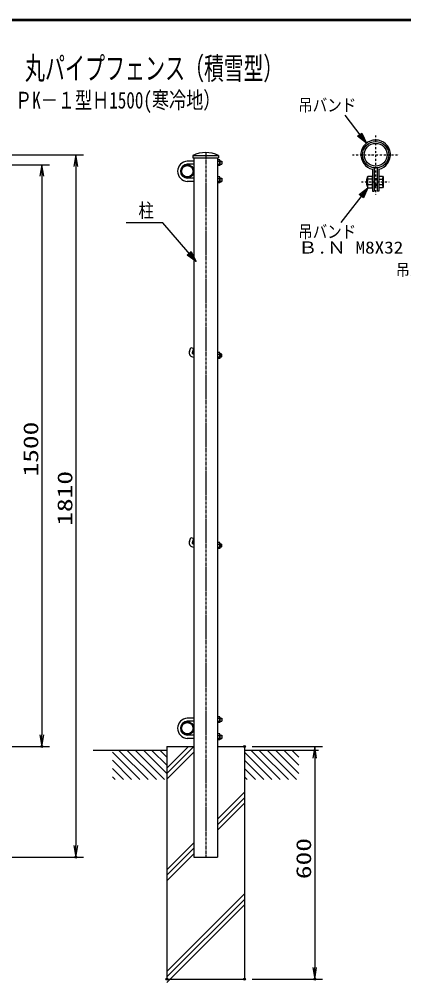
# Model space of a CAD drawing. Units: millimetres, scale not verified. Extents: x -2950 to 2950, y -2100 to 2100.
# Drawn here: x -38 to 952, y -539 to 1950 of the extents above; entities that cross this region are included whole.
import ezdxf
from ezdxf.enums import TextEntityAlignment as Align

# ---------------------------------------------------------------- set-up
doc = ezdxf.new("R2010")
doc.units = ezdxf.units.MM
doc.header["$LTSCALE"] = 10
doc.header["$PDMODE"] = 32
doc.header["$PDSIZE"] = 5
doc.linetypes.add('USER1', pattern=[1.125, 0.75, -0.125, 0.125, -0.125])
doc.linetypes.add('USER3', pattern=[1.01, 0.5, -0.25, 0.01, -0.25])
doc.layers.add('0-0_10', color=4, linetype='Continuous')
doc.layers.add('0-5_DEFPOINTS', color=7, linetype='Continuous')
for name, color, linetype, lineweight in [('0-1_1', 7, 'Continuous', 25), ('0-2_0', 7, 'Continuous', 25), ('0-4_EXTCNT-L', 2, 'Continuous', 25), ('0-6_WAKU', 7, 'Continuous', 25)]:
    doc.layers.add(name, color=color, linetype=linetype, lineweight=lineweight)
doc.styles.add('ＭＳ ゴシック', font='')
doc.styles.get('ＭＳ ゴシック').set_extended_font_data('MS Gothic')

# ---------------------------------------------------------------- blocks, each defined once
blk = doc.blocks.new('C0')
at = {"layer": '0-1_1', "color": 4}
blk.add_line((39524.6, 28577.9), (40230, 27872.4), dxfattribs=at)
blk = doc.blocks.new('C1')
at = {"layer": '0-1_1', "color": 4}
blk.add_line((39692.2, 28622.4), (40442.2, 27872.4), dxfattribs=at)
blk = doc.blocks.new('C2')
at = {"layer": '0-1_1', "color": 4}
blk.add_line((39904.3, 28622.4), (40654.3, 27872.4), dxfattribs=at)
blk = doc.blocks.new('C3')
at = {"layer": '0-1_1', "color": 4}
blk.add_line((40116.4, 28622.4), (40866.4, 27872.4), dxfattribs=at)
blk = doc.blocks.new('C4')
at = {"layer": '0-1_1', "color": 4}
blk.add_line((40328.6, 28622.4), (40924.6, 28026.5), dxfattribs=at)
blk = doc.blocks.new('C5')
at = {"layer": '0-1_1', "color": 4}
blk.add_line((40540.7, 28622.4), (40924.6, 28238.6), dxfattribs=at)
blk = doc.blocks.new('C6')
at = {"layer": '0-1_1', "color": 4}
blk.add_line((40752.8, 28622.4), (40924.6, 28450.7), dxfattribs=at)
blk = doc.blocks.new('C7')
at = {"layer": '0-1_1', "color": 4}
blk.add_line((39524.6, 28365.8), (40017.9, 27872.4), dxfattribs=at)
blk = doc.blocks.new('C8')
at = {"layer": '0-1_1', "color": 4}
blk.add_line((39524.6, 28153.7), (39805.8, 27872.4), dxfattribs=at)
blk = doc.blocks.new('C9')
at = {"layer": '0-1_1', "color": 4}
blk.add_line((39524.6, 27941.5), (39593.6, 27872.4), dxfattribs=at)
blk = doc.blocks.new('C10')
at = {"layer": '0-1_1', "color": 4}
blk.add_line((42724.6, 28577.9), (43430, 27872.4), dxfattribs=at)
blk = doc.blocks.new('C11')
at = {"layer": '0-1_1', "color": 4}
blk.add_line((42892.2, 28622.4), (43642.2, 27872.4), dxfattribs=at)
blk = doc.blocks.new('C12')
at = {"layer": '0-1_1', "color": 4}
blk.add_line((43104.3, 28622.4), (43854.3, 27872.4), dxfattribs=at)
blk = doc.blocks.new('C13')
at = {"layer": '0-1_1', "color": 4}
blk.add_line((43316.4, 28622.4), (44066.4, 27872.4), dxfattribs=at)
blk = doc.blocks.new('C14')
at = {"layer": '0-1_1', "color": 4}
blk.add_line((43528.6, 28622.4), (44124.6, 28026.5), dxfattribs=at)
blk = doc.blocks.new('C15')
at = {"layer": '0-1_1', "color": 4}
blk.add_line((43740.7, 28622.4), (44124.6, 28238.6), dxfattribs=at)
blk = doc.blocks.new('C16')
at = {"layer": '0-1_1', "color": 4}
blk.add_line((43952.8, 28622.4), (44124.6, 28450.7), dxfattribs=at)
blk = doc.blocks.new('C17')
at = {"layer": '0-1_1', "color": 4}
blk.add_line((42724.6, 28365.8), (43217.9, 27872.4), dxfattribs=at)
blk = doc.blocks.new('C18')
at = {"layer": '0-1_1', "color": 4}
blk.add_line((42724.6, 28153.7), (43005.8, 27872.4), dxfattribs=at)
blk = doc.blocks.new('C19')
at = {"layer": '0-1_1', "color": 4}
blk.add_line((42724.6, 27941.5), (42793.6, 27872.4), dxfattribs=at)
blk = doc.blocks.new('DARROWS')
at = {"layer": '0-2_0', "color": 2}
blk.add_line((0, 0), (-9.991, 0), dxfattribs=at)
blk.add_lwpolyline([(-10, -1.667), (0, 0), (-10, 1.667)], dxfattribs=at)
blk = doc.blocks.new('C72')
at = {"layer": '0-1_1', "color": 4}
blk.add_line((22168.3, 18875.2), (21625.2, 19599.4), dxfattribs=at)
blk.add_lwpolyline([(22056.3, 19141.2), (22168.3, 18875.2), (21944.3, 19057.2)], close=True, dxfattribs=at)
blk.add_lwpolyline([(22028.3, 19120.2), (22084.3, 18987.2), (21972.3, 19078.2)], dxfattribs=at)
blk = doc.blocks.new('C78')
at = {"layer": '0-1_1', "color": 4}
blk.add_line((38624.6, 14842.3), (37922.4, 13942.2), dxfattribs=at)
blk.add_lwpolyline([(38397.2, 14664.6), (38624.6, 14842.3), (38507.6, 14578.4)], close=True, dxfattribs=at)
blk.add_lwpolyline([(38424.8, 14643), (38538.5, 14731.9), (38480, 14600)], dxfattribs=at)

msp = doc.modelspace()

# ---------------------------------------------------------------- linework, layer by layer
at = {"layer": '0-1_1', "color": 4, "linetype": 'USER3'}
for p, q in [((879.92, 1650.95), (879.92, 1498.64)), ((819.92, 1600.95), (939.92, 1600.95)), ((843.04, 1530.95), (914.64, 1530.95))]:
    msp.add_line(p, q, dxfattribs=at)
at = {"layer": '0-1_1'}
for p, q in [((409.32, 1599.4), (475.32, 1599.4)), ((409.32, 1599.4), (409.32, 1593.4)), ((409.32, 1593.4), (475.32, 1593.4)), ((475.32, 1599.4), (475.32, 1593.4)), ((411.98, 1584.4), (394.98, 1584.4)), ((411.98, 1576.4), (394.98, 1576.4)), ((478.5, 1587.9), (472.58, 1587.9)), ((472.58, 1584.14), (478.5, 1584.14)), ((472.58, 1576.65), (478.5, 1576.65)), ((479.08, 1586.65), (478.5, 1587.9)), ((479.08, 1584.4), (483.48, 1584.4)), ((479.08, 1576.4), (483.48, 1576.4)), ((483.48, 1584.4), (483.48, 1576.4)), ((483.48, 1584.4), (484.08, 1583.8)), ((484.08, 1577), (483.48, 1576.4)), ((484.08, 1583.8), (484.08, 1577)), ((478.5, 1543.9), (472.58, 1543.9)), ((479.08, 1542.65), (478.5, 1543.9)), ((871.92, 1515.95), (871.92, 1545.95)), ((875.92, 1567.18), (875.92, 1506.95)), ((883.92, 1567.18), (883.92, 1506.95)), ((887.92, 1563.8), (887.92, 1506.95)), ((898.92, 1543.29), (898.92, 1518.61)), ((411.98, 1540.4), (394.98, 1540.4)), ((411.98, 1532.4), (394.98, 1532.4)), ((472.58, 1540.14), (478.5, 1540.14)), ((472.58, 1532.65), (478.5, 1532.65)), ((479.08, 1540.4), (483.48, 1540.4)), ((479.08, 1532.4), (483.48, 1532.4)), ((483.48, 1540.4), (483.48, 1532.4)), ((483.48, 1540.4), (484.08, 1539.8)), ((483.48, 1532.4), (484.08, 1533)), ((484.08, 1539.8), (484.08, 1533)), ((855.92, 1537.35), (855.92, 1524.55)), ((858.92, 1538.95), (857.52, 1538.95)), ((858.92, 1518.45), (860.08, 1515.95)), ((871.92, 1538.44), (860.08, 1538.44)), ((871.92, 1523.45), (860.08, 1523.45)), ((883.92, 1538.95), (875.92, 1538.95)), ((875.92, 1522.95), (883.92, 1522.95)), ((883.92, 1538.95), (883.92, 1522.95)), ((887.92, 1538.45), (897.72, 1538.45)), ((897.72, 1523.45), (887.92, 1523.45)), ((898.92, 1518.61), (897.39, 1515.95)), ((860.08, 1515.95), (871.92, 1515.95)), ((887.92, 1506.95), (883.92, 1506.95)), ((897.39, 1515.95), (887.92, 1515.95)), ((400.56, 1094.16), (404.3, 1104.44)), ((404.3, 1104.44), (411.82, 1101.71)), ((408.08, 1091.42), (411.82, 1101.71)), ((410.9, 1087.4), (412.02, 1087.4)), ((410.9, 1079.4), (412.02, 1079.4)), ((472.62, 1087.14), (478.54, 1087.14)), ((472.62, 1079.65), (478.54, 1079.65)), ((479.12, 1089.65), (479.12, 1077.15)), ((482.52, 1087.4), (479.12, 1087.4)), ((482.52, 1079.4), (479.12, 1079.4)), ((482.52, 1087.4), (482.52, 1079.4)), ((483.12, 1086.8), (482.52, 1087.4)), ((483.12, 1080), (482.52, 1079.4)), ((483.12, 1086.8), (483.12, 1080)), ((400.56, 604.16), (404.3, 614.44)), ((404.3, 614.44), (411.82, 611.71)), ((408.08, 601.42), (411.82, 611.71)), ((410.9, 597.4), (412.02, 597.4)), ((478.54, 600.9), (472.62, 600.9)), ((479.12, 599.65), (478.54, 600.9)), ((482.52, 597.4), (479.12, 597.4)), ((483.12, 596.8), (482.52, 597.4)), ((482.52, 597.4), (482.52, 589.4)), ((410.9, 589.4), (412.02, 589.4)), ((472.62, 597.14), (478.54, 597.14)), ((472.62, 589.65), (478.54, 589.65)), ((482.52, 589.4), (479.12, 589.4)), ((483.12, 590), (482.52, 589.4)), ((483.12, 596.8), (483.12, 590)), ((478.5, 151.9), (472.58, 151.9)), ((479.08, 150.65), (478.5, 151.9)), ((411.98, 148.4), (394.98, 148.4)), ((411.98, 140.4), (394.98, 140.4)), ((472.58, 148.14), (478.5, 148.14)), ((472.58, 140.65), (478.5, 140.65)), ((479.08, 148.4), (483.48, 148.4)), ((479.08, 140.4), (483.48, 140.4)), ((483.48, 148.4), (483.48, 140.4)), ((483.48, 148.4), (484.08, 147.8)), ((484.08, 141), (483.48, 140.4)), ((484.08, 147.8), (484.08, 141)), ((411.98, 104.4), (394.98, 104.4)), ((478.5, 107.9), (472.58, 107.9)), ((472.58, 104.14), (478.5, 104.14)), ((479.08, 106.65), (478.5, 107.9)), ((479.08, 104.4), (483.48, 104.4)), ((483.48, 104.4), (483.48, 96.4)), ((483.48, 104.4), (484.08, 103.8)), ((484.08, 103.8), (484.08, 97)), ((342.32, 75.4), (412.02, 75.4)), ((411.98, 96.4), (394.98, 96.4)), ((472.58, 96.65), (478.5, 96.65)), ((472.62, 75.4), (542.32, 75.4)), ((479.08, 96.4), (483.48, 96.4)), ((483.48, 96.4), (484.08, 97)), ((542.32, 75.4), (542.32, -524.6)), ((342.32, 65.4), (152.32, 65.4)), ((732.32, 65.4), (542.32, 65.4)), ((412.02, -209.6), (472.62, -209.6))]:
    msp.add_line(p, q, dxfattribs=at)
at = {"layer": '0-1_1', "color": 4, "linetype": 'USER1'}
msp.add_line((442.32, 1607.4), (442.32, -209.6), dxfattribs=at)
at = {"layer": '0-1_1', "color": 1}
for p, q in [((-177.68, 1575.4), (40.42, 1575.4)), ((-647.68, 75.4), (40.42, 75.4))]:
    msp.add_line(p, q, dxfattribs=at)
at = {"layer": '0-1_1', "color": 4}
for p, q in [((479.08, 1583.8), (484.08, 1583.8)), ((479.08, 1577), (484.08, 1577)), ((479.08, 1539.8), (484.08, 1539.8)), ((479.08, 1533), (484.08, 1533)), ((855.92, 1537.35), (858.92, 1537.35)), ((858.92, 1524.55), (855.92, 1524.55)), ((875.92, 1537.35), (883.92, 1537.35)), ((883.92, 1524.55), (875.92, 1524.55)), ((483.12, 1086.8), (479.12, 1086.8)), ((483.12, 1080), (479.12, 1080)), ((483.12, 596.8), (479.12, 596.8)), ((483.12, 590), (479.12, 590)), ((479.08, 147.8), (484.08, 147.8)), ((479.08, 141), (484.08, 141)), ((479.08, 103.8), (484.08, 103.8)), ((342.32, 5.61), (412.11, 75.4)), ((342.32, 19.75), (397.97, 75.4)), ((479.08, 97), (484.08, 97)), ((342.32, -8.54), (412.02, 61.16)), ((472.62, -112.08), (542.32, -42.38)), ((472.62, -126.23), (542.32, -56.53)), ((472.62, -140.37), (542.32, -70.67)), ((342.32, -242.38), (412.02, -172.68)), ((342.32, -256.53), (412.02, -186.83)), ((342.32, -270.67), (412.02, -200.97)), ((342.32, -504.52), (542.32, -304.52)), ((342.32, -518.66), (542.32, -318.66)), ((342.32, -532.8), (542.32, -332.8))]:
    msp.add_line(p, q, dxfattribs=at)
at = {"layer": '0-1_1', "color": 2}
msp.add_line((20.42, 1545.4), (20.42, 105.4), dxfattribs=at)
at = {"layer": '0-1_1'}
for points in [[(412.02, 1593.4), (412.02, 75.4), (412.02, -209.6)], [(472.62, 1593.4), (472.62, 75.4), (472.62, -209.6)], [(479.08, 1586.65), (479.08, 1574.15), (478.5, 1572.9), (472.58, 1572.9)], [(858.92, 1518.45), (858.92, 1543.45), (860.08, 1545.95), (871.92, 1545.95)], [(871.92, 1563.8), (871.92, 1506.95), (875.92, 1506.95)], [(887.92, 1545.95), (897.39, 1545.95), (898.92, 1543.29)], [(479.08, 1542.65), (479.08, 1530.15), (478.5, 1528.9), (472.58, 1528.9)], [(857.52, 1522.95), (857.52, 1538.95), (855.92, 1537.35)], [(855.92, 1524.55), (857.52, 1522.95), (858.92, 1522.95)], [(479.12, 1089.65), (478.54, 1090.9), (472.62, 1090.9)], [(479.12, 1077.15), (478.54, 1075.9), (472.62, 1075.9)], [(479.12, 599.65), (479.12, 587.15), (478.54, 585.9), (472.62, 585.9)], [(479.08, 150.65), (479.08, 138.15), (478.5, 136.9), (472.58, 136.9)], [(479.08, 106.65), (479.08, 94.15), (478.5, 92.9), (472.58, 92.9)], [(342.32, 75.4), (342.32, -524.6), (542.32, -524.6)]]:
    msp.add_lwpolyline(points, dxfattribs=at)
at = {"layer": '0-1_1', "color": 4}
for points in [[(418.02, 1325.36), (332.32, 1425.4), (237.82, 1425.4)], [(402.46, 1348.9), (408.91, 1335.99), (397.15, 1344.35)]]:
    msp.add_lwpolyline(points, dxfattribs=at)
msp.add_lwpolyline([(405.12, 1351.18), (418.02, 1325.36), (394.49, 1342.07)], close=True, dxfattribs=at)
at = {"layer": '0-1_1'}
for centre, radius in [((879.92, 1600.95), 34), ((879.92, 1600.95), 29.4), ((394.98, 1558.4), 17), ((394.98, 1558.4), 14.7), ((410.02, 1090.4), 2), ((410.02, 600.4), 2), ((394.98, 122.4), 17), ((394.98, 122.4), 14.7)]:
    msp.add_circle(centre, radius, dxfattribs=at)
for centre, radius, start, end in [((879.92, 1600.95), 38, 282.15329, 257.84705), ((395.98, 1558.4), 26, 92.20422, 267.79578), ((395.98, 1558.4), 18, 93.18472, 266.81528), ((466.63, 1580.4), 12.45, 342.48083, 17.5195), ((473.37, 1586.65), 5.71, 334.0202, 0), ((473.37, 1574.15), 5.71, 0, 25.97979), ((870.35, 1543.45), 11.43, 179.99992, 205.98035), ((875.15, 1546.62), 24, 340.09109, 352.02023), ((466.63, 1536.4), 12.45, 342.48083, 17.5195), ((473.37, 1542.65), 5.71, 334.0202, 0), ((473.37, 1530.15), 5.71, 0, 25.97979), ((883.82, 1530.95), 24.9, 162.48149, 197.51962), ((870.35, 1518.45), 11.43, 154.02034, 179.99992), ((874.92, 1530.95), 24, 341.79004, 18.20996), ((875.15, 1515.27), 24, 7.97977, 19.9089), ((410.9, 1090.4), 11, 160.00017, 270), ((410.9, 1090.4), 3, 160.00017, 270), ((466.67, 1083.4), 12.45, 342.48373, 17.51709), ((473.41, 1089.65), 5.71, 334.0199, 0), ((473.41, 1077.15), 5.71, 0, 25.9799), ((410.9, 600.4), 11, 160.00017, 270), ((410.9, 600.4), 3, 160.00017, 270), ((473.41, 599.65), 5.71, 334.0199, 0), ((466.67, 593.4), 12.45, 342.48373, 17.51709), ((473.41, 587.15), 5.71, 0, 25.9799), ((473.37, 150.65), 5.71, 334.0202, 0), ((395.98, 122.4), 26, 92.20422, 267.79578), ((395.98, 122.4), 18, 93.18472, 266.81528), ((466.63, 144.4), 12.45, 342.48083, 17.5195), ((473.37, 138.15), 5.71, 0, 25.97979), ((466.63, 100.4), 12.45, 342.48083, 17.5195), ((473.37, 106.65), 5.71, 334.0202, 0), ((473.37, 94.15), 5.71, 0, 25.97979)]:
    msp.add_arc(centre, radius, start, end, dxfattribs=at)
at = {"layer": '0-4_EXTCNT-L', "color": 1}
for p, q in [((-670.68, 1600.4), (128.1, 1600.4)), ((562.32, 75.4), (742.94, 75.4)), ((-687.38, -209.6), (128.1, -209.6)), ((562.32, -524.6), (742.94, -524.6))]:
    msp.add_line(p, q, dxfattribs=at)
at = {"layer": '0-4_EXTCNT-L'}
for p, q in [((108.1, 1570.4), (108.1, -179.6)), ((722.94, 45.4), (722.94, -494.6))]:
    msp.add_line(p, q, dxfattribs=at)
at = {"layer": '0-4_EXTCNT-L', "color": 4}
msp.add_arc((442.32, 1526.92), 79.63, 65.51816, 114.48184, dxfattribs=at)
at = {"layer": '0-5_DEFPOINTS'}
for p in [(20.42, 75.4), (542.32, 75.4), (108.1, -209.6), (342.32, -524.6), (542.32, -524.6), (542.32, -524.6), (722.94, -524.6)]:
    msp.add_point(p, dxfattribs=at)
at = {"layer": '0-6_WAKU'}
msp.add_line((-2698.59, 1948.83), (2798.74, 1948.83), dxfattribs=at)
msp.add_lwpolyline([(-2699.92, 1950.16), (2800.08, 1950.16), (2800.08, -1949.84), (-2699.92, -1949.84)], close=True, dxfattribs=at)
msp.add_lwpolyline([(-2697.26, -1947.17), (-2697.26, 1947.49), (2797.41, 1947.49)], dxfattribs=at)

# ---------------------------------------------------------------- block references
at = {"layer": '0-1_1', "xscale": 3, "yscale": 3}
for p, rotation in [((20.42, 1575.4), 90), ((20.42, 75.4), 270)]:
    msp.add_blockref('DARROWS', p, dxfattribs=dict(at, rotation=rotation))
at = {"layer": '0-2_0', "xscale": 0.1, "yscale": 0.1}
for name, p in [('C72', (-1360.9, -257.1)), ('C78', (-3002.39, 31.72)), ('C0', (-3750.14, -2796.85)), ('C1', (-3750.14, -2796.85)), ('C2', (-3750.14, -2796.85)), ('C3', (-3750.14, -2796.85)), ('C4', (-3750.14, -2796.85)), ('C5', (-3750.14, -2796.85)), ('C6', (-3750.14, -2796.85)), ('C10', (-3730.14, -2796.85)), ('C11', (-3730.14, -2796.85)), ('C12', (-3730.14, -2796.85)), ('C13', (-3730.14, -2796.85)), ('C14', (-3730.14, -2796.85)), ('C15', (-3730.14, -2796.85)), ('C16', (-3730.14, -2796.85)), ('C7', (-3750.14, -2796.85)), ('C17', (-3730.14, -2796.85)), ('C8', (-3750.14, -2796.85)), ('C18', (-3730.14, -2796.85)), ('C9', (-3750.14, -2796.85)), ('C19', (-3730.14, -2796.85))]:
    msp.add_blockref(name, p, dxfattribs=at)
at = {"layer": '0-4_EXTCNT-L', "xscale": 3, "yscale": 3}
for p, rotation in [((108.1, 1600.4), 90), ((722.94, 75.4), 90), ((108.1, -209.6), 270), ((722.94, -524.6), 270)]:
    msp.add_blockref('DARROWS', p, dxfattribs=dict(at, rotation=rotation))

# ---------------------------------------------------------------- texts
at = {"layer": '0-0_10', "style": 'ＭＳ ゴシック'}
for s, height, width, p in [('丸パイプフェンス', 58.14, 0.65, (-23.11, 1777.52)), ('（積雪型）', 57.33, 0.65, (387.42, 1777.78)), ('ＰK－１型Ｈ1500(寒冷地）', 43.1, 0.75, (-48.52, 1707.2))]:
    msp.add_text(s, height=height, dxfattribs=dict(at, width=width)).set_placement(p, align=Align.BOTTOM_LEFT)
at = {"layer": '0-1_1', "color": 4, "style": 'ＭＳ ゴシック'}
for s, height, width, p in [('吊バンド', 32.21, 0.85, (680.53, 1702.99)), ('柱', 36.08, 0.8, (269.32, 1428.46)), ('吊バンド', 32.21, 0.85, (680.53, 1376.96)), ('Ｂ.Ｎ M8X32', 31.4, 1.15, (680.53, 1336.76)), ('吊バンド', 30.65, 0.85, (932.1, 1279.56))]:
    msp.add_text(s, height=height, dxfattribs=dict(at, width=width)).set_placement(p, align=Align.BOTTOM_LEFT)
at = {"layer": '0-1_1', "color": 3, "style": 'ＭＳ ゴシック', "width": 1.35}
msp.add_text('1500', height=38.49, rotation=90, dxfattribs=at).set_placement((22.82, 771.4), align=Align.BOTTOM_LEFT)
at = {"layer": '0-4_EXTCNT-L', "color": 3, "style": 'ＭＳ ゴシック', "width": 1.35}
for s, p in [('1810', (110.5, 644.4)), ('600', (725.34, -266.6))]:
    msp.add_text(s, height=38.49, rotation=90, dxfattribs=at).set_placement(p, align=Align.BOTTOM_LEFT)

doc.saveas('drawing.dxf')
